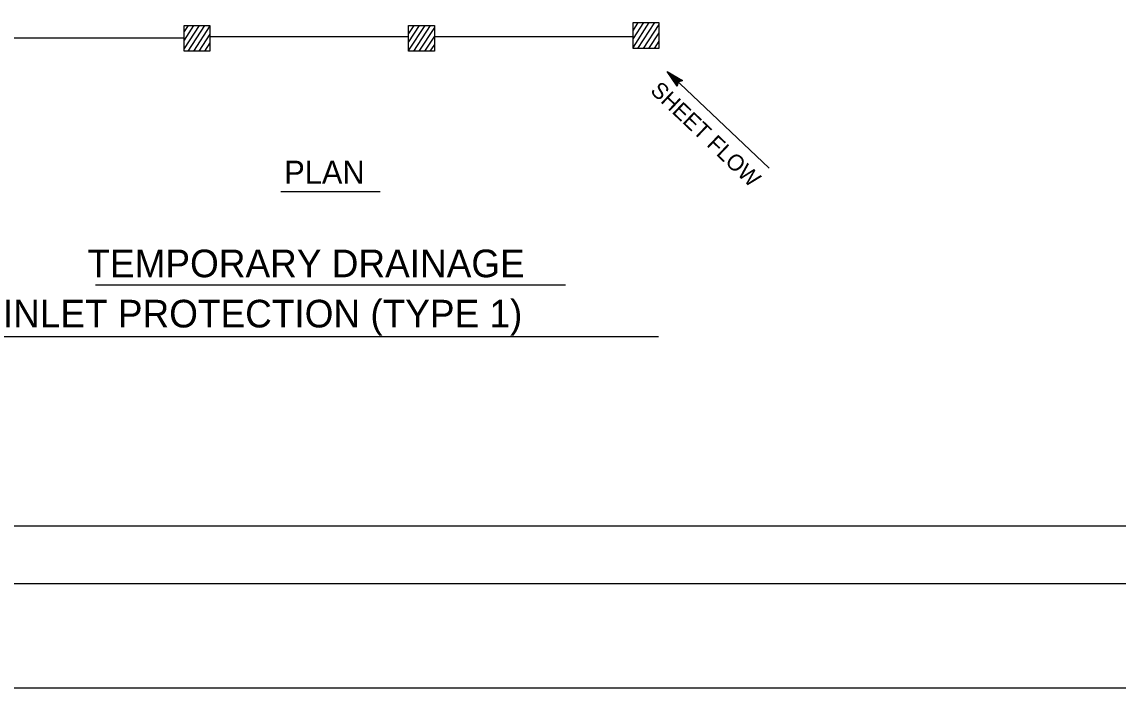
# Model space of a CAD drawing. Extents: x -894 to 866, y -476 to 714.
# Drawn here: x -652.6 to -176.6, y -476.4 to -187.3 of the extents above; entities that cross this region are included whole.
import ezdxf

# ---------------------------------------------------------------- set-up
doc = ezdxf.new("R2010")
doc.units = 0
for name, color, linetype in [('1 Control', 7, 'Continuous'), ('10 Sheet Format', 7, 'Continuous'), ('57 Undefined', 7, 'Continuous'), ('60 Nongeo Data', 7, 'Continuous')]:
    doc.layers.add(name, color=color, linetype=linetype)

msp = doc.modelspace()

# ---------------------------------------------------------------- linework, layer by layer
at = {"layer": '1 Control'}
for p, q in [((-575.69, -188.85), (-582.17, -198.83)), ((-578.08, -188.85), (-582.17, -195.16)), ((-580.46, -188.85), (-582.17, -191.49)), ((-573.31, -188.85), (-580.57, -200.03)), ((-571, -188.97), (-578.18, -200.03)), ((-477.73, -188.85), (-484.72, -199.6)), ((-480.12, -188.85), (-484.72, -195.93)), ((-482.5, -188.85), (-484.72, -192.26)), ((-475.35, -188.85), (-482.61, -200.03)), ((-473.54, -189.74), (-480.22, -200.03)), ((-380.37, -187.61), (-387.26, -198.21)), ((-382.76, -187.61), (-387.26, -194.54)), ((-385.14, -187.61), (-387.26, -190.87)), ((-377.99, -187.61), (-385.25, -198.79)), ((-376.09, -188.35), (-382.86, -198.79)), ((-571, -192.64), (-575.8, -200.03)), ((-473.54, -193.41), (-477.84, -200.03)), ((-376.09, -192.02), (-380.48, -198.79)), ((-571, -196.31), (-573.41, -200.03)), ((-473.54, -197.09), (-475.45, -200.03)), ((-376.09, -195.69), (-378.09, -198.79)), ((-571, -199.99), (-571.03, -200.03))]:
    msp.add_line(p, q, dxfattribs=at)
for points in [[(-582.17, -188.85), (-571, -188.85), (-571, -200.03), (-582.17, -200.03)], [(-484.72, -188.85), (-473.54, -188.85), (-473.54, -200.03), (-484.72, -200.03)], [(-387.26, -187.61), (-376.09, -187.61), (-376.09, -198.79), (-387.26, -198.79)]]:
    msp.add_lwpolyline(points, close=True, dxfattribs=at)
at = {"layer": '10 Sheet Format'}
for p, q in [((-813.45, -406.04), (811.55, -406.04)), ((-863.46, -431.04), (836.55, -431.04))]:
    msp.add_line(p, q, dxfattribs=at)
for points in [[(-894.04, 713.56), (865.96, 713.56), (865.96, -476.44), (-894.04, -476.44)], [(-863.46, -431.04), (836.55, -431.04), (836.55, 668.96), (-863.46, 668.96)]]:
    msp.add_lwpolyline(points, close=True, dxfattribs=at)
at = {"layer": '57 Undefined'}
for p, q in [((-328.19, -250.77), (-372.42, -208.79)), ((-372.42, -208.79), (-372.42, -208.79)), ((-365.83, -212.75), (-365.83, -212.75)), ((-368.13, -215.17), (-368.13, -215.17)), ((-540.17, -260.89), (-497.06, -260.89)), ((-620.69, -301.48), (-416.52, -301.48)), ((-663.84, -323.81), (-376.23, -323.81))]:
    msp.add_line(p, q, dxfattribs=at)
msp.add_lwpolyline([(-368.13, -215.17), (-372.42, -208.79), (-365.83, -212.75), (-366.33, -212.89), (-371.15, -209.99), (-368.02, -214.67), (-367.9, -214.16), (-369.91, -211.17), (-366.83, -213.03), (-367.33, -213.16), (-368.66, -212.36), (-367.79, -213.66), (-367.7, -213.27), (-365.83, -212.75), (-367.7, -213.27)], close=True, dxfattribs=at)
at = {"layer": '60 Nongeo Data'}
for points in [[(-664.11, -194.14), (-582.31, -194.14)], [(-484.92, -193.76), (-570.81, -193.76)], [(-387.26, -193.76), (-473.41, -193.76)]]:
    msp.add_lwpolyline(points, dxfattribs=at)

# ---------------------------------------------------------------- texts
at = {"layer": '57 Undefined'}
msp.add_text('SHEET FLOW', height=7, rotation=316.4904, dxfattribs=at).set_placement((-380.16, -217.6))
for s, height, p in [('PLAN', 10, (-538.73, -257.53)), ('TEMPORARY DRAINAGE', 12, (-624.2, -298.12)), ('INLET PROTECTION (TYPE 1)', 12, (-660.91, -319.91))]:
    msp.add_text(s, height=height, dxfattribs=at).set_placement(p)

doc.saveas('drawing.dxf')
